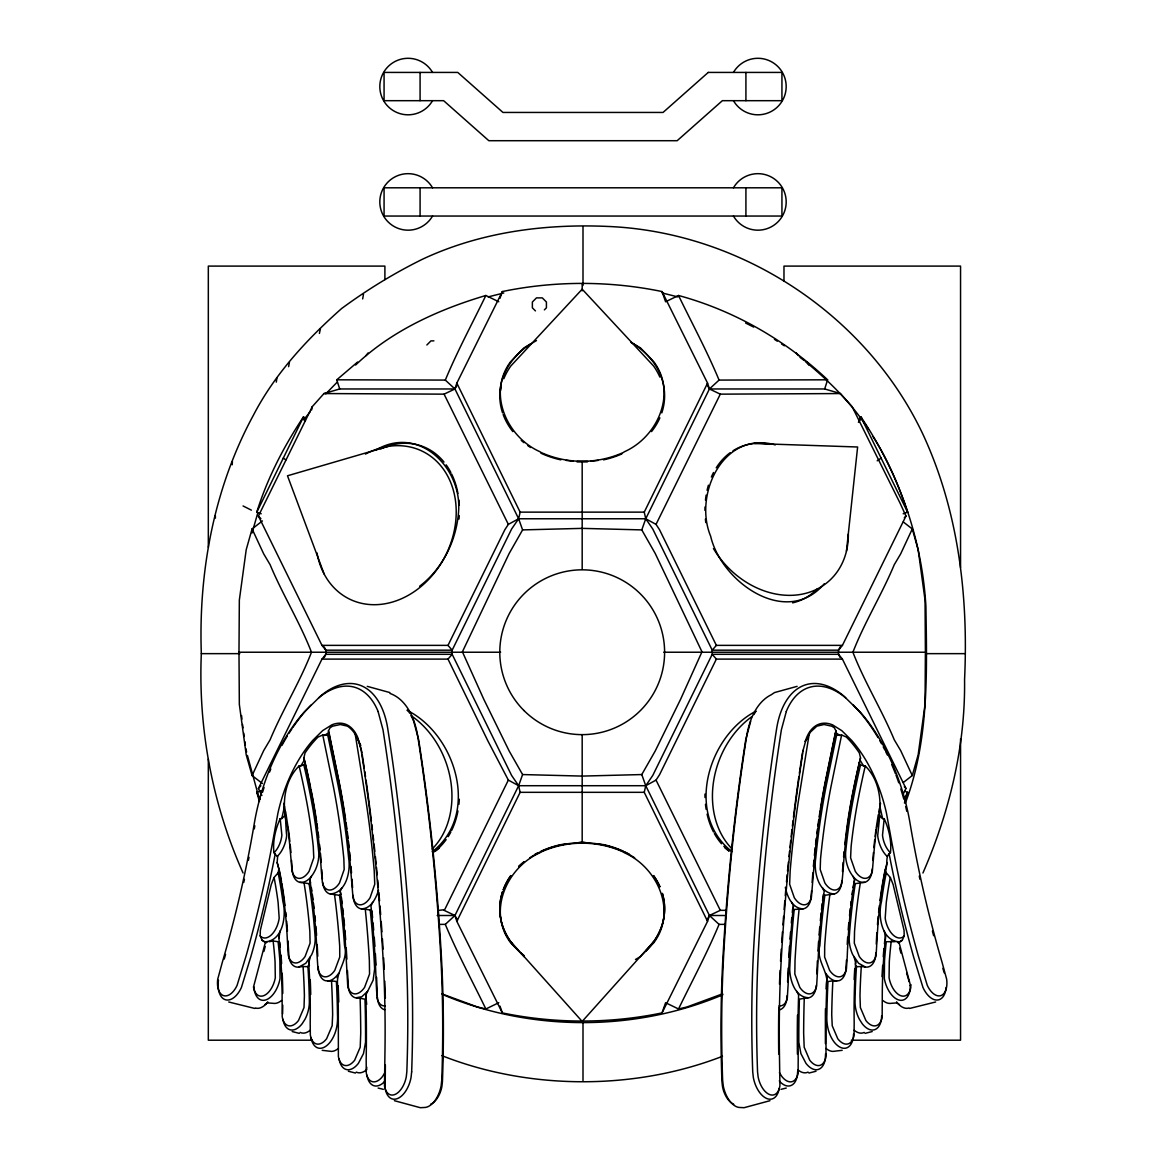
<?xml version="1.0" encoding="UTF-8"?>
<svg xmlns="http://www.w3.org/2000/svg" width="1166" height="1166" viewBox="0 0 1166 1166"><rect width="100%" height="100%" fill="white"/><g stroke="black" fill="none" stroke-linecap="round" stroke-linejoin="round"><path stroke-width="1.5" d="M243.067 872.999C212.387 804.278 198.133 728.852 201.324 653.645C198.409 571.427 214.092 487.519 253.576 414.892C274.987 373.718 307.022 339.175 341.536 308.596C366.999 289.824 393.889 273.34 422.267 259.333C481.281 231.568 547.029 223.304 611.684 226.627C742.786 233.404 866.863 315.403 922.933 434.306C958.481 510.897 968.48 595.986 964.559 679.632C965.463 746.225 949.459 812.148 922.933 872.999M238.986 652.231L239.336 600.111L246.215 549.682L252.089 528.927L263.691 553.879L270.104 564.679C282.536 594.5 299.545 621.711 311.307 651.809L311.307 652.668C299.545 682.766 282.536 709.977 270.104 739.798L263.691 750.583L252.089 775.55L246.215 754.796L239.336 704.366L238.986 652.231L500.637 652.231M925.396 652.231L925.046 704.366L918.167 754.796L912.293 775.55L900.677 750.583L894.264 739.798C881.846 709.977 864.837 682.766 853.075 652.668L853.075 651.809C864.837 621.711 881.846 594.5 894.264 564.679L900.677 553.879L912.293 528.927L918.167 549.682L925.046 600.111L925.396 652.231L663.745 652.231M858.395 422.311L861.659 418.011L858.919 420.299L860.8 416.758L861.659 418.011C899.001 473.79 922 539.056 925.906 606.218C926.883 672.272 929.215 740.104 905.399 803.01M282.755 1005.165L282.609 1013.91M366.649 1069.892L366.722 1067.123M385.363 1064.937L385.188 1088.272A22.271 12.462 -74.6 0 0 397.65 1098.503A22.271 12.462 -74.6 0 0 411.03 1077.588L411.656 1071.875M277.683 855.902L277.144 862.519L279.242 870.142A103.439 57.892 -74.6 0 1 280.438 875.768A394.837 221.001 -74.6 0 1 281.545 881.846M816.287 985.27L815.894 988.681A22.271 12.462 74.6 0 1 809.335 997.688L804.263 998.285L804.044 1005.573A885.912 495.856 74.6 0 0 803.651 1033.295L804.176 1047.214L809.714 1060.2A18.802 10.523 74.6 0 0 825.994 1056.454L826.067 1011.753A683.407 382.521 74.6 0 1 826.986 982.034C826.913 969.718 815.952 958.933 819.858 945.597A676.965 378.906 74.6 0 1 824.449 898.52L824.872 895.299L833.996 894.001M265.556 942.536L262.117 940.262L260.164 935.817L260.339 930.308L271.241 884.557L274.01 877.561L278.091 872.838L278.922 868.859M846.487 960.012L845.671 971.672A22.271 12.462 74.6 0 1 839.112 980.679L835.833 980.956A22.271 12.462 74.6 0 1 825.732 973.348M816.812 973.799L817.395 960.769M876.264 944.139L876.482 939.359A394.822 220.986 74.6 0 1 876.861 932.742M836.78 980.868L832.874 980.868L832.626 985.401A673.146 376.778 74.6 0 0 831.722 1014.653L832.232 1025.774L837.771 1038.746A18.802 10.523 74.6 0 0 854.051 1035.014L854.182 1022.917A523.417 292.972 74.6 0 1 855.684 962.897L854.139 957.184M232.209 464.782L232.398 461.445M817.993 951.062L818.357 944.635A679.603 380.378 74.6 0 1 818.576 941.428M811.609 890.751L810.603 900.312A22.271 12.462 74.6 0 1 803.724 908.751L793.084 909.553L793.419 905.953L791.758 902.367M797.617 1071.656L797.398 1075.198A22.271 12.462 74.6 0 1 781.395 1083.097L779.311 1080.897M825.601 1053.598L825.28 1058.917A22.271 12.462 74.6 0 1 805.983 1063.348L800.896 1053.598L798.827 1042.287A887.88 496.964 74.6 0 1 799.22 1005.209L799.395 999.175L804.263 998.285M853.556 1033.921L853.337 1037.463A22.271 12.462 74.6 0 1 834.04 1041.894C828.195 1034.023 826.315 1023.981 826.898 1014.347A676.907 378.877 74.6 0 1 827.816 984.92L827.991 981.524L832.874 980.868M882.662 965.331L882.196 973.246A394.822 220.986 74.6 0 0 882.05 976.583M881.671 1015.688L881.452 1019.23A22.271 12.462 74.6 0 1 862.17 1023.661L859.313 1019.157A22.314 12.491 74.6 0 1 855.013 1002.629A516.188 288.92 74.6 0 1 856.048 973.216L856.5 965.944M910.252 985.255L910.18 989.511A22.271 12.462 74.6 0 1 897.645 999.583A22.271 12.462 74.6 0 1 884.324 978.565L884.498 961.003A392.228 219.529 74.6 0 1 886.291 941.705L895.197 941.691M897.281 942.026L898.986 942.303L910.894 987.048A18.802 10.523 74.6 0 1 900.327 995.545A18.802 10.523 74.6 0 1 889.075 977.808L889.308 961.586A388.584 217.488 74.6 0 1 891.086 942.478L891.261 941.006M854.736 968.931L854.532 972.284A519.978 291.034 74.6 0 0 854.153 979.629M812.134 882.487L812.833 872.868M872.838 860.479L873.174 855.786A394.822 220.986 74.6 0 1 873.451 852.521M299.094 765.945L300.609 772.46A871.702 487.913 -74.6 0 1 306.119 798.783A514.017 287.711 -74.6 0 1 313.26 846.385L313.785 857.797L309.092 871.323A18.802 10.523 -74.6 0 1 292.025 871.089L290.509 853.643A398.276 222.925 -74.6 0 0 287.769 827.758C281.531 806.93 283.134 781.861 299.094 765.945L303.903 765.085L305.186 762.972L303.86 757.944L305.04 752.945A93.484 52.324 -74.6 0 1 318.026 737.058L322.763 734.988L327.821 735.352L329.366 734.391L328.418 730.893L330.065 727.773L332.572 726.199L340.355 724.509L347.526 726.156C356.373 732.117 359.828 742.931 361.956 752.828M813.97 860.173L813.358 866.498M792.282 912.468L792.618 909.174M793.419 905.953L792.822 911.899A895.328 501.132 74.6 0 0 788.129 984.512L787.327 998.023A18.802 10.523 74.6 0 1 779.019 1005.85M794.148 909.99L793.623 915.179A888.477 497.299 74.6 0 0 789.717 968.917C789.878 980.154 794.935 997.032 808.155 997.717M799.089 909.261L798.433 915.864A885.912 495.856 74.6 0 0 795.023 960.449L794.833 974.047L799.818 987.413A18.802 10.523 74.6 0 0 816.652 985.999L819.042 942.565A683.203 382.404 74.6 0 1 823.677 895.036L824.173 891.334L822.526 887.865M846.443 551.226L857.622 447.001L754.664 443.517M787.167 995.589L786.569 1000.705A22.271 12.462 74.6 0 1 779.996 1009.712L779.66 1009.741M878.581 912.38L879.383 905.574M875.957 952.666L875.36 957.782A22.271 12.462 74.6 0 1 865.507 967.066L858.584 963.262L852.725 954.692A22.314 12.491 74.6 0 1 849.183 938.047A516.815 289.27 74.6 0 1 854.503 888.783L855.305 883.639L864.545 882.327M884.324 930.964L885.504 938.324A398.539 223.07 74.6 0 0 883.682 957.942L882.881 971.249A398.276 222.925 74.6 0 0 882.268 998.49L882.166 1016.767A18.802 10.523 74.6 0 1 865.886 1020.512L860.362 1007.526L859.983 995.662A514.002 287.696 74.6 0 1 861.31 966.512L865.216 966.964M829.871 894.599L829.245 899.321A673.365 376.895 74.6 0 0 824.683 946.151L824.624 957.024L829.609 970.389A18.802 10.523 74.6 0 0 846.429 968.975L847.201 957.257A523.417 292.972 74.6 0 1 853.745 885.154L854.605 879.689L852.973 876.264M876.016 829.303L875.899 830.119A394.822 220.986 74.6 0 0 875.098 836.445M841.925 880.549L841.182 885.562A22.271 12.462 74.6 0 1 834.302 893.987C818.109 893.069 813.577 871.381 815.734 858.074A677.009 378.935 74.6 0 1 826.315 785.214L836.547 735.352L835.016 734.391L835.964 730.893L834.317 727.773L831.81 726.199L824.027 724.509L816.856 726.156L810.428 732.088L805.604 740.964M876.264 827.641L878.275 814.728M872.314 868.874L871.57 873.888A22.271 12.462 74.6 0 1 864.691 882.312C856.835 883.303 851.661 875.506 848.746 869.282A22.314 12.491 74.6 0 1 845.598 852.623A516.917 289.328 74.6 0 1 853.512 797.719A875.214 489.866 74.6 0 1 859.05 771.294L860.479 765.085L859.196 762.972L860.523 757.944L859.342 752.945A93.484 52.324 74.6 0 0 846.356 737.058L841.619 734.988L836.547 735.352M799.366 773.233L802.412 752.828M803.185 750.204L799.57 774.239A1777.392 994.831 74.6 0 0 780.972 964.515L780.783 968.334A924.988 517.733 74.6 0 0 779.427 1052.432L779.908 1085.838A18.802 10.523 74.6 0 1 769.385 1094.466A18.802 10.523 74.6 0 1 758.104 1076.816L757.55 1071.758A961.061 537.934 74.6 0 1 758.192 954.867L758.396 950.654A1813.873 1015.265 74.6 0 1 781.38 729.814L786.292 711.552M853.016 887.574L854.605 879.689M276.284 382.142L276.954 377.842M882.064 886.437A394.822 220.986 74.6 0 1 883.945 875.768A103.439 57.892 74.6 0 1 885.14 870.142C888.681 864.531 884.382 856.471 890.445 852.681C891.815 841.313 888.915 829.07 884.192 818.663L882.633 818.619L879.747 815.806L878.785 811.521L879.528 808.213M809.117 734.463L798.331 801.436A885.956 495.885 74.6 0 0 790.169 870.827L789.63 884.236L794.323 897.762A18.802 10.523 74.6 0 0 811.39 897.514L814.932 854.824A683.057 382.317 74.6 0 1 825.601 781.307L835.964 730.893M879.747 815.806L877.692 835.628A22.271 12.462 74.6 0 0 886.364 855.625L887.282 856.383M884.192 818.663L882.502 835.293A18.802 10.523 74.6 0 0 889.818 852.171L890.445 852.681M362.67 298.919L363.471 294.357M288.614 366.663L289.445 362.174M865.274 765.945C881.248 781.861 882.837 806.93 876.613 827.758A398.276 222.925 74.6 0 0 873.873 853.643L872.343 871.089A18.802 10.523 74.6 0 1 855.29 871.323L850.597 857.797L851.122 846.385A514.017 287.711 74.6 0 1 858.263 798.783A871.702 487.913 74.6 0 1 863.773 772.46L865.274 765.945L860.479 765.085M311.614 409.98L312.24 406.686L323.973 393.554L339.7 388.963L454.944 388.963L456.664 385.844M283.804 803.33C286.02 813.985 285.437 824.668 286.69 835.628A22.271 12.462 -74.6 0 1 278.018 855.625L277.1 856.383L273.937 852.681C272.567 841.313 275.468 829.07 280.19 818.663L281.749 818.619L284.635 815.806M281.749 818.619L284.489 806.566M275.307 853.556L273.383 863.306A725.616 406.132 -74.6 0 1 250.807 956.82L241.391 987.558A22.271 12.462 -74.6 0 1 225.329 999.728A22.271 12.462 -74.6 0 1 218.45 980.183M827.248 976.991L826.3 984.017A679.661 380.422 74.6 0 0 826.082 988.914M855.261 964.18L855.771 961.717M835.016 734.391L824.843 783.887A679.559 380.364 74.6 0 0 820.354 809.189M841.619 734.988L831.067 786.278A673.511 376.968 74.6 0 0 820.543 858.759L820.194 869.486L824.901 882.997A18.802 10.523 74.6 0 0 841.954 882.764L843.033 871.25A523.403 292.957 74.6 0 1 852.798 793.813A881.248 493.247 74.6 0 1 860.391 758.483L860.523 757.944M880.578 803.33L879.893 806.566L882.633 818.619M319.397 333.447L320.431 328.739M840.088 657.449L838.529 654.301L838.529 650.176L842.42 645.366L905.967 516.028L900.108 503.216L852.142 406.686L840.409 393.554L720.297 394.152L709.424 388.963L707.558 383.118L662.04 291.558C609.774 280.7 554.608 280.7 502.342 291.558L456.824 383.118L520.138 512.136L518.637 518.768L511.612 529.014L452.16 650.176L452.16 654.301L511.612 775.448L518.637 785.709L520.138 792.326L456.824 921.344L502.342 1012.904C554.608 1023.763 609.774 1023.763 662.04 1012.904L707.558 921.344L709.424 915.499L645.745 785.709L641.781 774.559L655.205 751.021L680.609 699.25L701.976 651.809L655.205 553.456L641.781 529.903L645.745 518.768L709.424 388.963L719.072 380.087L827.598 379.81L824.683 388.963L709.424 388.963L706.873 384.27M707.558 921.344L644.244 792.326L645.745 785.709L652.771 775.448L712.222 654.301L712.222 650.176L652.771 529.014L645.745 518.768L644.244 512.136L707.558 383.118M886.277 872.838L885.417 877.08A392.286 219.572 74.6 0 0 881.481 901.624C877.707 915.66 881.511 941.385 899.686 941.822L902.265 940.262L904.218 935.817L904.044 930.308L893.141 884.557L890.372 877.561L886.277 872.838L885.46 868.859M859.196 762.972L857.593 769.881A877.765 491.309 74.6 0 0 852.04 796.393A519.963 291.034 74.6 0 0 845.846 835.731M885.81 935.73L884.79 940.598A394.895 221.03 74.6 0 0 884.44 943.804M267.101 942.026L265.382 942.303L253.488 987.048A18.802 10.523 -74.6 0 0 264.055 995.545A18.802 10.523 -74.6 0 0 275.293 977.808L275.059 961.586A388.584 217.488 -74.6 0 0 273.296 942.478L273.121 941.006L278.091 941.705A392.228 219.529 -74.6 0 1 279.884 961.003L280.044 978.565A22.271 12.462 -74.6 0 1 266.723 999.583A22.271 12.462 -74.6 0 1 254.203 989.511L254.042 986.961M750.671 721.331L745.759 739.594A1813.873 1015.265 74.6 0 0 722.789 960.449L722.57 964.646A961.061 537.934 74.6 0 0 721.929 1081.552L722.497 1086.595A18.802 10.523 74.6 0 0 733.778 1104.26M802.878 751.137L806.508 737.816A51.435 28.786 74.6 0 1 832.655 724.917L841.794 730.659L851.617 740.381A106.514 59.626 74.6 0 1 886.437 813.066L890.591 835.701A722.162 404.208 74.6 0 0 918.181 955.508L927.291 985.357A18.802 10.523 74.6 0 0 940.845 995.633A18.802 10.523 74.6 0 0 946.646 979.148L941.982 962.023A684.15 382.929 74.6 0 1 910.078 823.444A144.307 80.775 74.6 0 0 860.45 712.339L843.455 695.738A92.945 52.033 74.6 0 0 776.629 728.706A1818.188 1017.67 74.6 0 0 753.571 950.144L753.367 954.386A965.084 540.179 74.6 0 0 752.726 1071.875L753.353 1077.588A22.271 12.462 74.6 0 0 766.732 1098.503A22.271 12.462 74.6 0 0 779.194 1088.272M263.866 951.471L265.236 946.486M252.06 532.964L257.817 512.792M280.059 930.964L278.878 938.324A398.539 223.07 -74.6 0 1 280.7 957.942L281.502 971.249A398.276 222.925 -74.6 0 1 282.114 998.49L282.216 1016.767A18.802 10.523 -74.6 0 0 298.496 1020.512L304.02 1007.526L304.399 995.662A514.002 287.696 -74.6 0 0 303.073 966.512L299.166 966.964M261.199 513.783L256.782 512.165C267.203 478.672 283.382 447.234 302.723 418.011L303.568 416.758L305.463 420.299L302.723 418.011L304.894 420.882M904.466 803.039L907.6 792.297L904.656 791.218M887.239 862.519L886.889 863.685A106.806 59.787 74.6 0 0 884.702 873.217A398.276 222.925 74.6 0 0 880.709 898.141L879.208 910.967A398.276 222.925 74.6 0 0 877.167 937.347L876.118 955.1A18.802 10.523 74.6 0 1 859.284 956.499L854.299 943.148L854.532 931.561A514.017 287.711 74.6 0 1 860.333 882.91M310.243 957.184L308.699 962.897A523.417 292.972 -74.6 0 1 310.2 1022.917L310.331 1035.014A18.802 10.523 -74.6 0 0 326.611 1038.746L332.15 1025.774L332.645 1014.653A673.146 376.778 -74.6 0 0 331.742 985.401L331.508 980.868L327.602 980.868M456.824 383.118L454.944 388.963L518.637 518.768L522.587 529.903L509.178 553.456L462.406 651.809L483.773 699.25L509.178 751.021L522.587 774.559L518.637 785.709L454.944 915.499L445.31 924.376L439.014 924.376M378.498 890.241C376.05 898.33 370.628 909.567 360.658 908.751A22.271 12.462 -74.6 0 1 353.779 900.312L353.036 895.299M890.372 877.561L890.168 878.129A388.832 217.634 74.6 0 0 886.277 902.455L885.198 918.181A18.802 10.523 74.6 0 0 903.883 936.269L904.218 935.817M499.966 298.365L502.342 291.558M662.04 1012.904L665.597 1002.716L678.525 1008.984L686.92 1006.987L722.629 993.811M311.409 876.264L309.777 879.689L310.637 885.154A523.417 292.972 -74.6 0 1 317.181 957.257L317.954 968.975A18.802 10.523 -74.6 0 0 334.773 970.389L339.758 957.024L339.7 946.151A673.365 376.895 -74.6 0 0 335.138 899.336L334.511 894.599L330.386 894.001M341.857 887.865L340.21 891.334L340.705 895.036A683.203 382.404 -74.6 0 1 345.34 942.565L347.73 985.999A18.802 10.523 -74.6 0 0 364.564 987.413L369.549 974.047L369.36 960.449A885.912 495.856 -74.6 0 0 365.949 915.864L365.279 909.261L361.256 908.839M372.624 902.367L370.963 905.953L371.56 911.899A895.328 501.132 -74.6 0 1 376.254 984.512L377.055 998.023A18.802 10.523 -74.6 0 0 385.363 1005.85M347.439 970.535L348.488 988.681A22.271 12.462 -74.6 0 0 355.047 997.688L360.119 998.285L360.323 1005.573A885.912 495.856 -74.6 0 1 360.731 1033.295L360.207 1047.214L354.668 1060.2A18.802 10.523 -74.6 0 1 338.388 1056.454L338.315 1011.753A683.407 382.521 -74.6 0 0 337.397 982.034C337.455 969.718 348.43 958.933 344.524 945.597A676.965 378.906 -74.6 0 0 339.933 898.52L339.495 895.299L334.511 894.599M371.298 909.553L370.234 909.99L370.759 915.179A888.477 497.299 -74.6 0 1 374.65 968.917L373.135 980.183L365.774 995.137L365.993 1002.483A895.328 501.132 -74.6 0 1 366.182 1058.83L366.255 1072.749A18.802 10.523 -74.6 0 0 382.535 1076.48L384.955 1072.676M339.7 388.963L336.785 379.81L445.31 380.087C457.393 351.039 472.186 323.711 485.858 295.494L498.786 301.761M725.354 924.376L719.072 924.376C706.99 953.438 692.196 980.752 678.525 1008.984M256.782 512.165L303.568 416.758M324.294 657.449L325.839 654.301L325.839 650.176L321.962 645.366L258.415 516.028L312.24 406.686M261.869 795.474L258.415 788.449L321.962 659.111L325.839 654.301L452.16 654.301L448.006 659.111L321.962 659.111M321.962 645.366L448.006 645.366L504.849 529.714L508.347 524.379L518.637 518.768L645.745 518.768L656.035 524.379L659.533 529.714L716.361 645.366L842.42 645.366M903.213 794.061L905.967 788.449L842.42 659.111L716.361 659.111L659.533 774.749L656.035 780.098L645.745 785.709L518.637 785.709L508.347 780.098L487.854 740.862L448.006 659.111M840.088 647.013L838.529 650.176L712.222 650.176L716.361 645.366M904.087 799.453L907.6 792.297M508.347 780.098L444.669 909.699L438.766 910.34M656.035 524.379L720.297 394.152M300.726 766.149L304.384 759.999M706.873 920.193L709.424 915.499L720.297 910.325L725.616 910.34M355.601 365.031C391.324 330.853 438.751 309.413 485.858 295.494M910.413 985.678L911.04 984.774M824.275 583.772C786.321 628.357 721.142 581.878 710.633 536.156C693.26 494.457 723.576 430.079 775.288 444.902M804.948 741.372L806.799 738.938M365.905 355.703L368.077 352.934M303.918 419.585L310.375 411.496M367.538 991.348L361.81 996.755L356.228 997.717M653.558 941.778L582.184 1021.431L510.825 941.778M258.415 788.449L260.892 785.782M904.306 517.806L905.967 516.028M311.045 705.066L305.871 710.546A147.703 82.669 -74.6 0 0 292.855 727.453M385.072 1080.897L382.987 1083.097A22.271 12.462 -74.6 0 1 366.969 1075.198M325.766 393.875L337.134 382.215M426.858 344.99L430.983 340.866L433.898 340.866M544.362 309.879L546.417 307.824L546.417 302.009L542.307 297.884L536.477 297.884L532.366 302.009L532.366 307.824L535.456 310.914M251.973 529.043L262.423 520.925M912.41 775.419L903.329 782.503M324.469 735.527L328.812 732.452M336.785 379.81L357.583 362.043M273.937 852.681L274.564 852.171A18.802 10.523 -74.6 0 0 281.88 835.293L280.19 818.663M898.199 942.915L898.986 942.303M432.295 851.705C480.232 814.611 456.197 734.74 406.978 710.254M877.196 460.818L881.102 458.107L860.8 416.758M898.826 942.536L902.265 940.262M756.064 711.114C707.66 735.95 684.661 815.121 732.088 851.705M419.658 586.221C443.167 568.367 456.985 539.377 458.675 510.11C461.153 467.231 418.652 424.774 376.006 449.989M536.462 340.574L523.928 347.891L510.664 361.635C487.111 393 506.656 436.915 539.931 451.723L540.995 452.452C566.88 464.243 597.502 464.243 623.387 452.452L624.451 451.723C657.726 436.915 677.271 393 653.718 361.635L640.455 347.891L630.937 342.323M635.47 959.516L640.455 956.572L653.718 942.842C677.271 911.462 657.726 867.562 624.451 852.754L623.387 852.025C597.502 840.22 566.88 840.22 540.995 852.025L539.931 852.754C506.656 867.562 487.111 911.462 510.664 942.842L524.394 956.878M827.598 379.81C785.68 340.21 734.23 310.579 678.525 295.494L665.597 301.761L662.04 291.558M441.739 993.811L477.462 1006.987L485.858 1008.984L498.786 1002.716M323.973 393.554L444.086 394.152L454.944 388.963L445.31 380.087M299.837 882.327L309.077 883.639L310.637 882.881L309.777 879.689M339.495 895.299L341.04 894.541L340.21 891.334M273.121 941.006L269.186 941.691M722.497 1056.279C634.683 1090.414 529.524 1090.268 441.87 1055.638M722.92 994.715C635.047 1031.881 530.953 1031.881 443.08 994.715M903.184 513.783L907.6 512.165C898.884 485.945 888.069 459.987 873.028 436.652M259.464 801.508L256.782 792.297L261.199 790.679M388.118 446.418L287.492 475.786L324.133 573.993M797.121 686.351L774.545 692.56L771.192 694.79A92.945 52.033 74.6 0 0 746.532 736.97A1818.188 1017.67 74.6 0 0 723.474 958.423L723.27 962.664A965.084 540.179 74.6 0 0 722.629 1080.153L723.255 1085.852A22.271 12.462 74.6 0 0 740.075 1107.496L744.068 1107.7L769.983 1100.689M935.642 1001.988L909.597 1008.459M872.197 1031.56L865.07 1033.368M842.187 1050.318L832.961 1051.397A22.271 12.462 74.6 0 1 826.038 1048.467M816.011 1071.248L808.898 1073.055M786.263 1088.053L781.016 1089.335M488.16 296.907L503.785 292.972M861.31 966.512L856.442 966.716M897.15 1002.877L889.804 1003.43A22.271 12.462 74.6 0 1 882.881 1000.501M587.518 461.619L576.864 461.619M587.518 461.547L576.864 461.547M591.06 461.168L598.187 460.424M569.751 843.674L560.861 844.621A82.407 66.404 0 0 0 540.995 851.253M641.781 529.903L582.184 528.373L522.587 529.903M522.587 774.559L582.184 776.09L641.781 774.559M520.138 512.136L644.244 512.136M644.244 792.326L520.138 792.326M201.324 653.645L239.788 653.645M926.212 653.645L964.676 653.645M437.206 915.499L454.944 915.499L457.509 920.193M725.398 915.499L709.424 915.499L719.072 924.376M312.08 1040.203L208.32 1040.203L208.32 759.022M851.326 1040.203L960.551 1040.203L960.551 738.836M307.926 966.716L303.073 966.512M803.126 908.839C792.457 908.678 787.137 896.435 785.345 887.413M254.786 1008.459L228.74 1001.988M384.722 1009.741L384.372 1009.712A22.271 12.462 -74.6 0 1 377.813 1000.705L377.42 997.294M566.195 460.424L573.308 461.168M594.631 843.674L603.522 844.621A82.407 66.404 0 0 1 623.387 851.253M365.279 909.261L370.234 909.99M331.508 980.868L336.391 981.524L336.566 984.92A676.907 378.877 -74.6 0 1 337.484 1014.347C338.067 1023.981 336.187 1034.023 330.342 1041.894A22.271 12.462 -74.6 0 1 311.045 1037.463M360.119 998.285L364.973 999.175L365.162 1005.209A887.88 496.964 -74.6 0 1 365.556 1042.287L363.486 1053.598L358.399 1063.348A22.271 12.462 -74.6 0 1 339.102 1058.917M267.233 1002.877L274.578 1003.43A22.271 12.462 -74.6 0 0 281.502 1000.501M299.312 1033.368L292.185 1031.56M355.484 1073.055L348.372 1071.248M383.352 1089.335L378.119 1088.053M662.215 292.972L677.84 296.907M367.261 686.351L389.838 692.56M322.195 1050.318L331.421 1051.397A22.271 12.462 -74.6 0 0 338.344 1048.467M394.385 1100.689L420.314 1107.7L424.307 1107.496A22.271 12.462 -74.6 0 0 441.127 1085.852L441.754 1080.153A965.084 540.179 -74.6 0 0 441.112 962.664L440.908 958.423A1818.188 1017.67 -74.6 0 0 417.851 736.97A92.945 52.033 -74.6 0 0 390.056 693.464M824.683 388.963L840.409 393.554M855.305 883.639L853.745 882.881M824.872 895.299L823.342 894.541L822.963 897.368A679.603 380.378 74.6 0 0 822.569 900.458M444.086 910.325L454.944 915.499L456.824 921.344M745.642 323.055L753.702 327.092M243.053 505.957L251.404 510.154M262.117 940.262L264.697 941.822C282.872 941.385 286.676 915.66 282.901 901.624A392.286 219.572 -74.6 0 0 278.966 877.08L278.091 872.838M835.57 732.452L839.914 735.527M774.443 339.321L777.27 341.172M781.526 343.941L784.368 345.792M283.28 458.107L285.889 459.914M799.949 357.335L804.205 360.527M903.329 521.974L912.41 529.043M262.423 783.537L251.973 775.419M265.382 942.303L266.183 942.915M805.342 361.504C829.157 381.136 851.661 403.247 868.481 429.277M853.337 705.066L858.497 710.546A147.703 82.669 74.6 0 1 878.027 737.641M444.086 394.152L508.347 524.379M720.297 910.325L656.035 780.098M904.306 786.671L905.967 788.449M258.415 516.028L260.892 518.695M716.361 659.111L712.222 654.301L838.529 654.301L842.42 659.111M448.006 645.366L452.16 650.176L325.839 650.176L324.294 647.013M796.291 352.934L798.477 355.703M357.583 738.938L360.79 745.482M260.164 935.817L260.499 936.269A18.802 10.523 -74.6 0 0 279.184 918.181L278.106 902.455A388.832 217.634 -74.6 0 0 274.214 878.129L274.01 877.561M806.799 362.043L808.781 365.031M881.102 458.107L907.6 512.165M859.998 759.999L863.642 766.149M779.427 1072.676L781.847 1076.48A18.802 10.523 74.6 0 0 798.112 1072.749L798.2 1058.83A895.328 501.132 74.6 0 1 798.389 1002.483L798.608 995.137L796.844 991.348M678.525 295.494C692.196 323.711 706.99 351.039 719.072 380.087M485.858 1008.984C472.186 980.752 457.393 953.438 445.31 924.376M256.782 792.297L260.295 799.453M499.966 1006.112L502.342 1012.904M259.493 799.643L247.411 755.451M906.623 973.085L909.218 981.787M277.144 862.519L277.479 863.685A106.806 59.787 -74.6 0 1 279.68 873.217A398.291 222.939 -74.6 0 1 283.673 898.141L285.174 910.967A398.291 222.939 -74.6 0 1 287.215 937.347L288.264 955.1A18.802 10.523 -74.6 0 0 305.098 956.499L310.083 943.148L309.85 931.561A514.017 287.711 -74.6 0 0 304.049 882.91M899.598 948.147L900.968 953.147M378.09 711.552L383.002 729.814A1813.873 1015.265 -74.6 0 1 405.987 950.669L406.191 954.867A961.061 537.934 -74.6 0 1 406.832 1071.758L406.278 1076.816A18.802 10.523 -74.6 0 1 394.983 1094.466A18.802 10.523 -74.6 0 1 384.474 1085.838L384.955 1052.432A924.988 517.733 -74.6 0 0 383.599 968.334L383.41 964.515A1777.392 994.831 -74.6 0 0 364.812 774.239L361.198 750.204L357.875 737.816A51.435 28.786 -74.6 0 0 331.727 724.917L322.588 730.659L312.765 740.381A106.514 59.626 -74.6 0 0 277.945 813.066L273.791 835.701A722.162 404.208 -74.6 0 1 246.201 955.508L237.092 985.357A18.802 10.523 -74.6 0 1 223.537 995.633A18.802 10.523 -74.6 0 1 217.736 979.148L222.4 962.023A684.15 382.929 -74.6 0 0 254.305 823.444A144.307 80.775 -74.6 0 1 303.932 712.339L320.927 695.738A92.945 52.033 -74.6 0 1 387.753 728.706A1818.188 1017.67 -74.6 0 1 410.811 950.144L411.015 954.386A965.084 540.179 -74.6 0 1 411.656 1071.875M303.86 757.944L303.991 758.483A881.248 493.247 -74.6 0 1 311.584 793.813A523.403 292.957 -74.6 0 1 321.35 871.25L322.414 882.764A18.802 10.523 -74.6 0 0 339.481 882.997L344.174 869.486L343.839 858.759A673.511 376.968 -74.6 0 0 333.316 786.278L322.763 734.988M309.427 965.594L308.611 961.717M305.186 762.972L306.789 769.881A877.765 491.309 -74.6 0 1 310.564 787.487M303.903 765.085L305.332 771.294A875.214 489.866 -74.6 0 1 310.87 797.719A516.917 289.328 -74.6 0 1 318.784 852.623A22.314 12.491 -74.6 0 1 315.636 869.282C312.721 875.506 307.547 883.303 299.691 882.312A22.271 12.462 -74.6 0 1 292.812 873.888L292.316 870.536M245.807 748.528L246.609 751.997M278.572 935.73L279.17 938.353M365.774 995.137L366.678 1004.378M329.366 734.391L339.525 783.887A679.559 380.364 -74.6 0 1 345.646 819.8M328.418 730.893L338.781 781.307A683.057 382.317 -74.6 0 1 349.45 854.824L352.992 897.514A18.802 10.523 -74.6 0 0 370.059 897.762L374.752 884.236L374.213 870.827A885.956 495.885 -74.6 0 0 366.051 801.436L355.266 734.463M327.821 735.352L338.067 785.214A677.009 378.935 -74.6 0 1 348.649 858.074C350.806 871.381 346.273 893.069 330.08 893.987A22.271 12.462 -74.6 0 1 323.201 885.562L322.705 882.225M889.075 853.556L890.984 863.306A725.616 406.132 74.6 0 0 913.576 956.82L922.991 987.558A22.271 12.462 74.6 0 0 936.896 1000.064A22.271 12.462 74.6 0 0 946.136 987.471M337.134 976.991L337.353 978.128M285.597 811.521L288.483 830.119A394.822 220.986 -74.6 0 1 289.838 841.225M309.077 883.639L309.879 888.783A516.815 289.27 -74.6 0 1 315.199 938.032A22.314 12.491 -74.6 0 1 311.657 954.692L305.798 963.262L298.875 967.066A22.271 12.462 -74.6 0 1 289.022 957.782L287.973 940.947M362.218 754.533L364.258 768.132M364.769 771.528L365.526 776.629M242.528 724.465L242.994 727.905M243.709 733.064L244.175 736.504M244.875 741.663L245.341 745.089M318.099 966.556L318.712 971.672A22.271 12.462 -74.6 0 0 325.27 980.679L328.55 980.956A22.271 12.462 -74.6 0 0 338.65 973.348M284.985 905.574L284.387 900.473A394.837 221.001 -74.6 0 0 281.808 883.376M285.787 912.38L285.889 913.197A394.837 221.001 -74.6 0 1 286.209 916.418M371.925 910.821L372.26 914.115A891.888 499.208 -74.6 0 1 372.595 917.657M241.566 715.53L241.93 719.145M350.412 860.173L350.15 857.025A679.559 380.364 -74.6 0 0 349.669 852.302M351.024 866.498L351.534 872.868M291.544 860.479L292.068 868.874M352.015 879.266L352.584 887.72M307.882 965.944L308.334 973.216A516.188 288.92 -74.6 0 1 309.369 1002.614A22.314 12.491 -74.6 0 1 305.069 1019.157L302.213 1023.661A22.271 12.462 -74.6 0 1 282.93 1019.23M281.604 963.553L281.385 960.026A394.895 221.03 -74.6 0 0 281.006 955.129M322.37 878.945L322.035 873.305A519.963 291.034 -74.6 0 0 321.787 869.676M346.215 947.841L346.9 959.152M384.226 969.063L384.11 966.541A1773.938 992.907 -74.6 0 0 383.614 957.825M377.216 995.589L376.939 986.436A891.888 499.208 -74.6 0 0 376.589 977.254M215.331 515.547L215.404 518.098M825.397 1043.585L825.382 1013.575A679.661 380.422 74.6 0 1 825.47 1008.605M960.551 567.463L960.551 266.096L783.975 266.096L783.975 281.268M745.919 72.423L745.919 100.684M745.919 187.799L745.919 216.045M583 226.627L583 285.466M583 1021.839L583 1080.663M582.184 284.052L582.184 290.844M582.184 461.736L582.184 569.358M582.184 735.105L582.184 842.727M420.081 72.423L420.081 100.684M420.081 187.799L420.081 216.045M384.897 279.592L384.897 266.096L208.32 266.096L208.32 547.277M848.338 534.043A82.407 66.826 49 0 1 796.67 594.981A82.407 66.826 49 0 1 713.446 548.545M365.454 454.084A82.407 66.826 -63.4 0 1 453.851 492.169A82.407 66.826 -63.4 0 1 401.629 598.668A82.407 66.826 -63.4 0 1 316.992 552.888M645.731 950.815A82.407 66.039 0 0 0 662.317 893.331A82.407 66.404 0 0 1 645.731 951.062M523.928 955.464A82.407 66.039 0 0 1 521.231 953.205M515.051 947.054A82.407 66.039 0 0 1 502.59 891.669A82.407 66.404 0 0 0 515.051 947.273M510.825 875.739A82.407 66.039 0 0 0 503.173 890.022A82.407 66.404 0 0 1 510.825 875.564M518.651 866.717A82.407 66.039 0 0 1 523.928 862.068M529.714 857.855A82.407 66.039 0 0 1 634.668 857.855M653.558 875.739A82.407 66.039 0 0 1 659.869 886.743M500.491 390.668A82.407 66.826 0 0 1 501.176 387.199M503.814 378.761A82.407 66.826 0 0 1 510.825 365.978L582.184 289.197L653.558 365.978A82.407 66.826 0 0 1 659.869 377.099M310.229 1030.219A22.271 12.462 -74.6 0 1 300.128 1032.42M411.044 715.618A82.407 65.179 70 0 1 432.236 848.965M439.465 847.799A82.407 65.179 70 0 1 435.384 851.078M366.401 1069.907A22.271 12.462 -74.6 0 1 356.3 1072.108M267.801 1002.002A22.271 12.462 -74.6 0 1 255.427 1008.007M430.604 1104.26A18.802 10.523 -74.6 0 0 441.885 1086.595L442.439 1081.552A961.061 537.934 -74.6 0 0 441.797 964.661L441.593 960.449A1813.873 1015.265 -74.6 0 0 418.623 739.594L413.711 721.331A89.505 50.094 -74.6 0 0 411.365 716.201M267.772 1002.41A18.802 10.523 -74.6 0 1 264.857 1004.611M407.663 710.138A89.505 50.094 -74.6 0 1 409.587 713.038M366.037 780.141A1773.938 992.907 -74.6 0 1 369.141 803.053M369.374 804.832A1773.938 992.907 -74.6 0 1 371.371 820.82M371.794 824.377A1773.938 992.907 -74.6 0 1 372.435 829.74M373.047 835.104A1773.938 992.907 -74.6 0 1 373.659 840.467M374.053 844.053A1773.938 992.907 -74.6 0 1 374.84 851.253M375.408 856.646A1773.938 992.907 -74.6 0 1 376.152 863.86M376.501 867.475A1773.938 992.907 -74.6 0 1 377.216 874.719M377.726 880.17A1773.938 992.907 -74.6 0 1 378.367 887.209M378.819 892.325A1773.938 992.907 -74.6 0 1 379.562 900.881M379.985 906.011A1773.938 992.907 -74.6 0 1 380.67 914.596M381.195 921.49A1773.938 992.907 -74.6 0 1 381.938 931.838M382.404 938.747A1773.938 992.907 -74.6 0 1 383.089 949.139M262.598 792.18A147.703 82.669 -74.6 0 1 264.055 787.458M269.565 772.038A147.703 82.669 -74.6 0 1 270.789 769.021M281.983 745.336A147.703 82.669 -74.6 0 1 287.259 736.14M289.095 733.181A147.703 82.669 -74.6 0 1 291.894 728.852M254.815 825.776A680.711 381.005 -74.6 0 1 254.275 828.909M249.014 857.258A680.711 381.005 -74.6 0 1 248.387 860.406M244.437 879.295A680.711 381.005 -74.6 0 1 243.752 882.443M225.563 954.415A680.711 381.005 -74.6 0 1 224.222 959.079M384.765 981.116A921.49 515.78 -74.6 0 1 385.334 998.009M318.566 697.968A89.505 50.094 -74.6 0 1 378.105 711.522M279.767 942.201A394.895 221.03 -74.6 0 1 280.277 947.025M341.419 897.368A679.603 380.378 -74.6 0 1 342.177 903.563M342.717 908.227A679.603 380.378 -74.6 0 1 343.402 914.479M343.722 917.627A679.603 380.378 -74.6 0 1 344.495 925.513M344.917 930.264A679.603 380.378 -74.6 0 1 345.675 939.825M282.187 973.246A394.822 220.986 -74.6 0 1 282.77 993.432M338.155 985.649A679.661 380.422 -74.6 0 1 338.752 1002.017M310.229 979.629A519.978 291.034 -74.6 0 1 310.739 994.467M373.076 922.991A891.888 499.208 -74.6 0 1 373.688 930.133M374.257 937.318A891.888 499.208 -74.6 0 1 374.898 946.311M375.365 953.555A891.888 499.208 -74.6 0 1 376.02 965.069M311.351 887.574A519.978 291.034 -74.6 0 1 311.861 891.013M312.342 894.482A519.978 291.034 -74.6 0 1 313.042 899.715M313.479 903.213A519.978 291.034 -74.6 0 1 314.106 908.489M314.864 915.587A519.978 291.034 -74.6 0 1 315.388 920.936M315.869 926.314A519.978 291.034 -74.6 0 1 316.584 935.351M317.167 944.46A519.978 291.034 -74.6 0 1 317.75 956.237M286.661 921.286A394.837 221.001 -74.6 0 1 287.419 931.095M310.928 789.265A877.765 491.309 -74.6 0 1 312.342 796.393A519.963 291.034 -74.6 0 1 316.656 821.811M316.904 823.546A519.963 291.034 -74.6 0 1 317.633 828.749M318.099 832.232A519.963 291.034 -74.6 0 1 318.755 837.494M319.557 844.548A519.963 291.034 -74.6 0 1 320.111 849.868M320.461 853.439A519.963 291.034 -74.6 0 1 321.248 862.432M290.174 844.432A394.822 220.986 -74.6 0 1 290.932 852.521M346.083 822.861A679.559 380.364 -74.6 0 1 346.914 828.997M347.322 832.072A679.559 380.364 -74.6 0 1 348.095 838.252M348.459 841.356A679.559 380.364 -74.6 0 1 349.173 847.595M659.869 417.851A82.407 66.404 0 0 1 651.532 431.595M621.842 453.924A82.407 66.404 0 0 1 603.522 459.856M560.861 459.856A82.407 66.404 0 0 1 540.995 453.224M530.603 447.496A82.407 66.404 0 0 1 527.834 445.616M523.928 442.657A82.407 66.404 0 0 1 521.231 440.384M512.851 431.595A82.407 66.404 0 0 1 503.173 414.557M502.59 412.895A82.407 66.404 0 0 1 530.603 343.912M632.351 343.023A82.407 66.404 0 0 1 661.792 412.895M380.757 448.866A82.407 62.92 -70.2 0 1 443.998 462.042M446.141 464.84A82.407 62.92 -70.2 0 1 450.863 472.507M451.606 473.979A82.407 62.92 -70.2 0 1 457.947 493.51M458.908 500.141A82.407 62.92 -70.2 0 1 459.302 505.242M459.258 515.576A82.407 62.92 -70.2 0 1 458.981 519.074M523.928 955.726A82.407 66.404 0 0 1 521.231 953.453M518.651 866.469A82.407 66.404 0 0 1 523.928 861.805M534.946 854.357A82.407 66.404 0 0 1 537.934 852.74M624.932 851.982A82.407 66.404 0 0 1 629.436 854.357M653.558 875.564A82.407 66.404 0 0 1 659.869 886.612M459.302 799.235A82.407 62.92 70.2 0 1 458.908 804.336M457.947 810.968A82.407 62.92 70.2 0 1 451.606 830.483M450.863 831.97A82.407 62.92 70.2 0 1 448.152 836.663M446.141 839.622A82.407 62.92 70.2 0 1 432.761 852.783M432.542 100.684A28.246 28.246 0 0 1 389.91 108.19A28.246 28.246 0 0 1 389.91 64.917A28.246 28.246 0 0 1 432.542 72.423M733.458 72.423A28.246 28.246 0 0 1 776.09 64.917A28.246 28.246 0 0 1 776.09 108.19A28.246 28.246 0 0 1 733.458 100.684M733.458 187.799A28.246 28.246 0 0 1 776.09 180.278A28.246 28.246 0 0 1 776.09 223.566A28.246 28.246 0 0 1 733.458 216.045M432.542 216.045A28.246 28.246 0 0 1 389.91 223.566A28.246 28.246 0 0 1 389.91 180.278A28.246 28.246 0 0 1 432.542 187.799M864.254 1032.42A22.271 12.462 74.6 0 1 854.153 1030.219M732.146 848.965A82.407 65.179 -70 0 1 751.866 716.653M728.998 851.078A82.407 65.179 -70 0 1 724.917 847.799M808.082 1072.108A22.271 12.462 74.6 0 1 797.981 1069.907M908.955 1008.007A22.271 12.462 74.6 0 1 896.581 1002.002M899.511 1004.611A18.802 10.523 74.6 0 1 896.61 1002.41M753.892 714.583A89.505 50.094 74.6 0 1 755.743 711.552M780.564 961.309A1773.938 992.907 74.6 0 1 781.293 949.139M781.745 942.215A1773.938 992.907 74.6 0 1 782.444 931.838M782.94 924.93A1773.938 992.907 74.6 0 1 783.581 916.316M784.12 909.451A1773.938 992.907 74.6 0 1 784.82 900.881M785.257 895.736A1773.938 992.907 74.6 0 1 786.015 887.209M786.482 881.977A1773.938 992.907 74.6 0 1 787.167 874.719M787.516 871.104A1773.938 992.907 74.6 0 1 788.42 862.068M788.974 856.646A1773.938 992.907 74.6 0 1 789.542 851.253M789.936 847.653A1773.938 992.907 74.6 0 1 790.723 840.467M791.131 836.882A1773.938 992.907 74.6 0 1 791.947 829.74M792.37 826.169A1773.938 992.907 74.6 0 1 793.011 820.82M793.448 817.249A1773.938 992.907 74.6 0 1 798.856 776.629M778.742 1054.093A921.49 515.78 74.6 0 1 778.83 1007.264M779.486 984.177A921.49 515.78 74.6 0 1 780.098 970.316M879.805 740.672A147.703 82.669 74.6 0 1 881.54 743.762M883.245 746.91A147.703 82.669 74.6 0 1 884.907 750.088M885.723 751.706A147.703 82.669 74.6 0 1 887.341 754.956M891.713 764.546A147.703 82.669 74.6 0 1 895.401 773.554M895.984 775.084A147.703 82.669 74.6 0 1 898.767 782.794M900.822 789.032A147.703 82.669 74.6 0 1 903.621 798.521M905.676 806.493A147.703 82.669 74.6 0 1 906.784 811.303M786.263 711.522A89.505 50.094 74.6 0 1 845.816 697.968M944.256 972.925A680.711 381.005 74.6 0 1 942.871 968.319M933.645 935.73A680.711 381.005 74.6 0 1 932.406 931.051M919.945 879.295A680.711 381.005 74.6 0 1 919.26 876.147M883.245 956.761A394.895 221.03 74.6 0 1 883.945 948.628M877.459 924.536A394.822 220.986 74.6 0 1 878.173 916.418M879.995 900.473A394.822 220.986 74.6 0 1 880.636 895.75M880.855 894.191A394.822 220.986 74.6 0 1 881.817 887.982M819.071 935.03A679.603 380.378 74.6 0 1 819.742 927.087M820.339 920.776A679.603 380.378 74.6 0 1 821.141 912.92M821.491 909.786A679.603 380.378 74.6 0 1 822.205 903.563M787.604 981.845A891.888 499.208 74.6 0 1 788.201 968.101M788.799 957.184A891.888 499.208 74.6 0 1 789.484 946.311M789.994 939.111A891.888 499.208 74.6 0 1 790.548 931.925M791.306 922.991A891.888 499.208 74.6 0 1 791.787 917.657M847.216 944.46A519.978 291.034 74.6 0 1 847.667 937.173M848.207 929.929A519.978 291.034 74.6 0 1 848.819 922.729M849.518 915.587A519.978 291.034 74.6 0 1 850.276 908.489M850.684 904.976A519.978 291.034 74.6 0 1 851.122 901.464M852.04 894.482A519.978 291.034 74.6 0 1 852.521 891.013M797.413 1054.21A891.888 499.208 74.6 0 1 797.486 1015.192M842.464 871.483A519.963 291.034 74.6 0 1 843.135 862.432M843.586 857.025A519.963 291.034 74.6 0 1 844.097 851.661M844.825 844.548A519.963 291.034 74.6 0 1 845.627 837.494M873.888 847.653A394.822 220.986 74.6 0 1 874.719 839.622M814.393 855.45A679.559 380.364 74.6 0 1 815.209 847.595M815.559 844.476A679.559 380.364 74.6 0 1 816.287 838.252M816.856 833.617A679.559 380.364 74.6 0 1 817.468 828.997M817.876 825.922A679.559 380.364 74.6 0 1 818.736 819.8M819.188 816.754A679.559 380.364 74.6 0 1 820.121 810.691M705.794 522.601A82.407 62.92 70.2 0 1 705.401 519.074M704.964 510.373A82.407 62.92 70.2 0 1 705.007 506.948M705.474 500.141A82.407 62.92 70.2 0 1 706.144 495.142M707.092 490.303A82.407 62.92 70.2 0 1 708.418 485.187M711.362 477.04A82.407 62.92 70.2 0 1 713.519 472.507M716.23 467.814A82.407 62.92 70.2 0 1 730.237 452.656M733.006 450.776A82.407 62.92 70.2 0 1 769.997 444.363M816.987 589.136A82.407 62.92 70.2 0 1 792.632 602.851M728.896 850.786A82.407 62.92 -70.2 0 1 723.838 846.283M721.506 843.761A82.407 62.92 -70.2 0 1 714.379 833.559M713.519 831.97A82.407 62.92 -70.2 0 1 707.092 814.16M706.144 809.335A82.407 62.92 -70.2 0 1 705.474 804.336M705.007 797.515A82.407 62.92 -70.2 0 1 704.964 794.09M708.243 72.423L663.046 112.446L502.954 112.446L457.757 72.423L384.066 72.423L384.066 100.684L443.634 100.684L488.831 140.707L677.169 140.707L722.366 100.684L781.934 100.684L781.934 72.423L708.243 72.423M582.184 842.187L575.086 843.076L582.184 842.362L589.296 843.105L582.184 842.187M781.934 187.799L384.066 187.799L384.066 216.045L781.934 216.045L781.934 187.799M523.928 710.502A82.407 82.407 0 0 0 661.792 673.569A82.407 82.407 0 0 0 560.861 572.637A82.407 82.407 0 0 0 523.928 710.502"/></g></svg>
